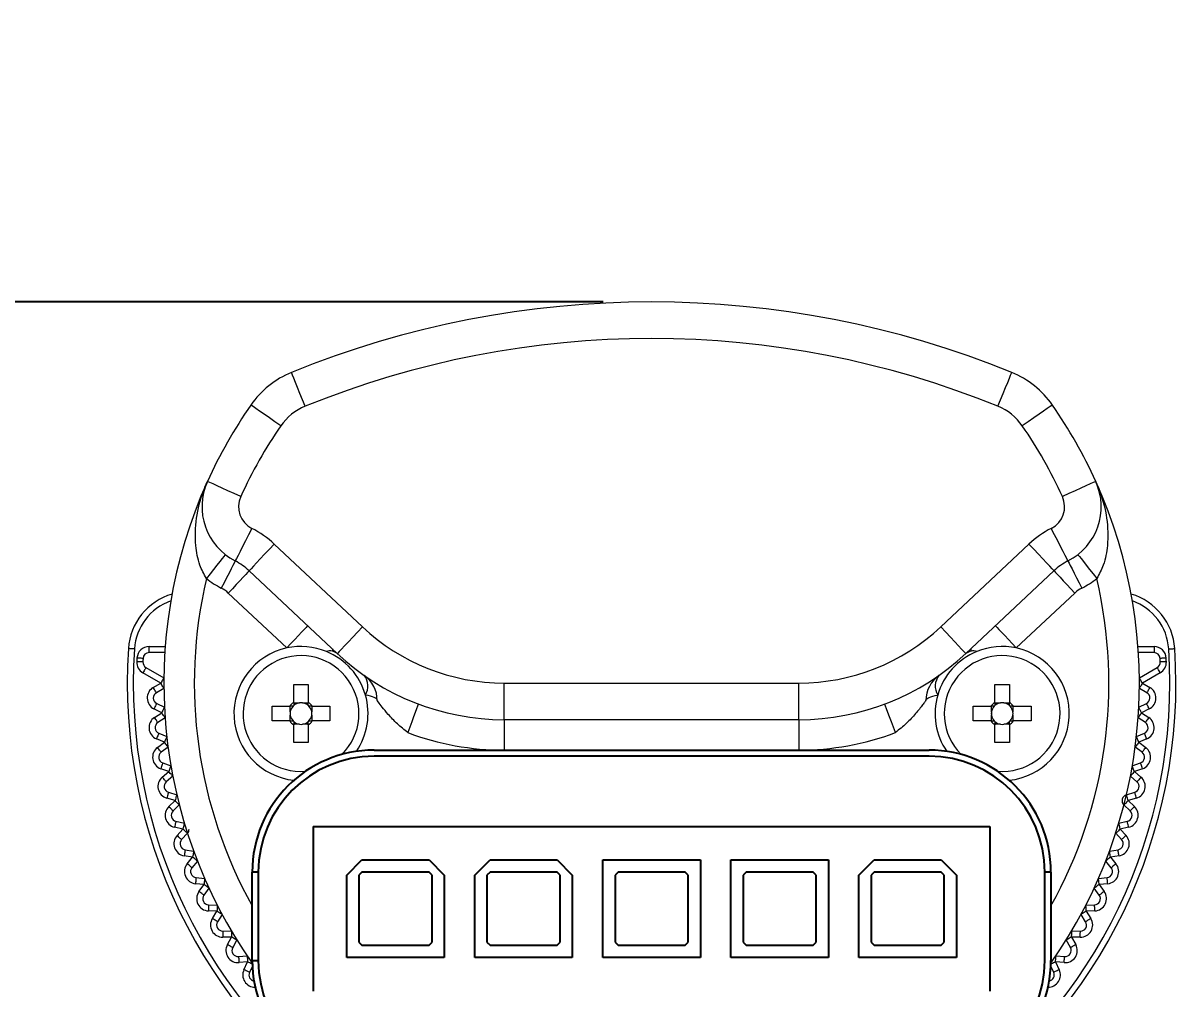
# Model space of a CAD drawing. Header units: inches. Extents: x -1.7 to 17.2, y -0.2 to 9.6.
# Drawn here: x 0.991 to 2.479, y 3.024 to 4.271 of the extents above; entities that cross this region are included whole.
import ezdxf

# ---------------------------------------------------------------- set-up
doc = ezdxf.new("R2010")
doc.units = ezdxf.units.IN
doc.header["$MEASUREMENT"] = 0
doc.layers.add('DIMENSIONS', color=1, linetype='Continuous')
doc.styles.get("Standard").update_dxf_attribs({"font": 'Arial.ttf'})
doc.dimstyles.new('Standard .180IN', dxfattribs={"dimtxt": 0.18, "dimasz": 0.18, "dimexe": 0.18, "dimexo": 0.0625, "dimgap": 0.09, "dimtad": 0, "dimtih": 1, "dimtoh": 1, "dimdec": 5, "dimzin": 0, "dimdsep": 46, "dimlunit": 4, "dimtxsty": 'Standard', "dimcen": 0.09, "dimadec": 0, "dimazin": 0, "dimtfac": 1, "dimtdec": 5, "dimtofl": 0, "dimtmove": 0, "dimatfit": 3, "dimfxl": 1, "dimtolj": 1, "dimtzin": 0, "dimarcsym": 0})

# ---------------------------------------------------------------- blocks, each defined once
blk = doc.blocks.new('*D6')
at = {"layer": 'Defpoints', "color": 0, "transparency": 16777216}
for p in [(1.8021, 3.9113), (0.3019, 2.7895), (1.8021, 2.7895)]:
    blk.add_point(p, dxfattribs=at)
at = {"layer": 'DIMENSIONS', "color": 0, "lineweight": -2, "transparency": 16777216}
for p, q in [((0.3019, 4.0913), (0.3019, 4.2713)), ((1.7396, 3.9113), (0.1219, 3.9113)), ((1.7396, 2.7895), (0.1219, 2.7895)), ((0.3019, 2.6095), (0.3019, 2.4295))]:
    blk.add_line(p, q, dxfattribs=at)
at = {"layer": 'DIMENSIONS', "color": 0, "transparency": 16777216}
for points in [[(0.2719, 4.0913), (0.3319, 4.0913), (0.3019, 3.9113)], [(0.2719, 2.6095), (0.3319, 2.6095), (0.3019, 2.7895)]]:
    blk.add_solid(points, dxfattribs=at)
at = {"layer": 'DIMENSIONS', "color": 0, "transparency": 16777216, "char_height": 0.18, "attachment_point": 5}
for s, insert in [('\\A1;1{\\H1x;\\S1/8;}"', (0.3019, 3.6509)), ('\\A1;[28.49 mm]', (0.3019, 3.1459))]:
    blk.add_mtext(s, dxfattribs=dict(at, insert=insert))
blk = doc.blocks.new('*D7')
at = {"layer": 'Defpoints', "color": 0, "transparency": 16777216}
for p in [(-1.0976, 3.9113), (1.8021, 3.9113), (1.8021, 2.5533)]:
    blk.add_point(p, dxfattribs=at)
at = {"layer": 'DIMENSIONS', "color": 0, "lineweight": -2, "transparency": 16777216}
for p, q in [((-1.0976, 4.0913), (-1.0976, 4.2713)), ((1.7396, 3.9113), (-1.2776, 3.9113)), ((1.7396, 2.5533), (-1.2776, 2.5533)), ((-1.0976, 2.3733), (-1.0976, 2.1933))]:
    blk.add_line(p, q, dxfattribs=at)
at = {"layer": 'DIMENSIONS', "color": 0, "transparency": 16777216}
for points in [[(-1.1276, 4.0913), (-1.0676, 4.0913), (-1.0976, 3.9113)], [(-1.1276, 2.3733), (-1.0676, 2.3733), (-1.0976, 2.5533)]]:
    blk.add_solid(points, dxfattribs=at)
at = {"layer": 'DIMENSIONS', "color": 0, "transparency": 16777216, "char_height": 0.18, "attachment_point": 5}
for s, insert in [('\\A1;1{\\H1x;\\S11/32;}"', (-1.0976, 3.5328)), ('\\A1;[34.49 mm]', (-1.0976, 3.0278))]:
    blk.add_mtext(s, dxfattribs=dict(at, insert=insert))

msp = doc.modelspace()

# ---------------------------------------------------------------- linework, layer by layer
at = {"color": 0, "linetype": 'Continuous', "lineweight": 15}
for p, q in [((1.31486, 3.598677), (1.428651, 3.49183)), ((2.175549, 3.49183), (2.28934, 3.598677)), ((1.396318, 3.457396), (1.282527, 3.564243)), ((2.321673, 3.564243), (2.207882, 3.457396)), ((1.331164, 3.464579), (1.255583, 3.535548)), ((2.348617, 3.535548), (2.273036, 3.464579)), ((1.153385, 3.458655), (1.153385, 3.466528)), ((1.153385, 3.466528), (1.174077, 3.466528)), ((1.173534, 3.458655), (1.153385, 3.458655)), ((1.389935, 3.463389), (1.389935, 3.460098)), ((2.214264, 3.463389), (2.214264, 3.460098)), ((2.430123, 3.466528), (2.450814, 3.466528)), ((2.450814, 3.458655), (2.430666, 3.458655)), ((2.450814, 3.466528), (2.450814, 3.458655)), ((1.149245, 3.439423), (1.172303, 3.426111)), ((2.431897, 3.426111), (2.454955, 3.439423)), ((1.168366, 3.419293), (1.145308, 3.432606)), ((2.458891, 3.432606), (2.435833, 3.419293)), ((1.158723, 3.413726), (1.168366, 3.419293)), ((1.172303, 3.412475), (1.16266, 3.406908)), ((1.339986, 3.417325), (1.35888, 3.417325)), ((1.339986, 3.394419), (1.339986, 3.417325)), ((1.35888, 3.417325), (1.35888, 3.394419)), ((1.61187, 3.419293), (1.992329, 3.419293)), ((1.61187, 3.372058), (1.61187, 3.419293)), ((1.992329, 3.372058), (1.992329, 3.419293)), ((2.24532, 3.417325), (2.264213, 3.417325)), ((2.24532, 3.394419), (2.24532, 3.417325)), ((2.264213, 3.417325), (2.264213, 3.394419)), ((2.44154, 3.406908), (2.431897, 3.412475)), ((2.435833, 3.419293), (2.445476, 3.413726)), ((1.169523, 3.381029), (1.159561, 3.386004)), ((1.160233, 3.37489), (1.169523, 3.381029)), ((1.163079, 3.393047), (1.17304, 3.388072)), ((1.312039, 3.370484), (1.312039, 3.389378)), ((1.312039, 3.389378), (1.334945, 3.389378)), ((1.335589, 3.381971), (1.335589, 3.389378)), ((1.339986, 3.393774), (1.347393, 3.393774)), ((1.351473, 3.393774), (1.35888, 3.393774)), ((1.363277, 3.389378), (1.363277, 3.381971)), ((1.363922, 3.389378), (1.386827, 3.389378)), ((1.386827, 3.389378), (1.386827, 3.370484)), ((2.217372, 3.389378), (2.240278, 3.389378)), ((2.217372, 3.370484), (2.217372, 3.389378)), ((2.240923, 3.381971), (2.240923, 3.389378)), ((2.24532, 3.393774), (2.252727, 3.393774)), ((2.256806, 3.393774), (2.264213, 3.393774)), ((2.26861, 3.389378), (2.26861, 3.381971)), ((2.269255, 3.389378), (2.292161, 3.389378)), ((2.292161, 3.389378), (2.292161, 3.370484)), ((2.43116, 3.388072), (2.441121, 3.393047)), ((2.444639, 3.386004), (2.434677, 3.381029)), ((2.434677, 3.381029), (2.443966, 3.37489)), ((1.173863, 3.374461), (1.164574, 3.368322)), ((1.334945, 3.370484), (1.312039, 3.370484)), ((1.335589, 3.370484), (1.335589, 3.377891)), ((1.347393, 3.366087), (1.339986, 3.366087)), ((1.339986, 3.342536), (1.339986, 3.365442)), ((1.35888, 3.366087), (1.351473, 3.366087)), ((1.35888, 3.365442), (1.35888, 3.342536)), ((1.363277, 3.377891), (1.363277, 3.370484)), ((1.386827, 3.370484), (1.363922, 3.370484)), ((1.992329, 3.372058), (1.61187, 3.372058)), ((1.61187, 3.372058), (1.61187, 3.332696)), ((1.992329, 3.372058), (1.992329, 3.332696)), ((2.240278, 3.370484), (2.217372, 3.370484)), ((2.240923, 3.370484), (2.240923, 3.377891)), ((2.252727, 3.366087), (2.24532, 3.366087)), ((2.24532, 3.342536), (2.24532, 3.365442)), ((2.264213, 3.366087), (2.256806, 3.366087)), ((2.264213, 3.365442), (2.264213, 3.342536)), ((2.26861, 3.377891), (2.26861, 3.370484)), ((2.292161, 3.370484), (2.269255, 3.370484)), ((2.439626, 3.368322), (2.430336, 3.374461)), ((1.165829, 3.354512), (1.176073, 3.350147)), ((2.428127, 3.350147), (2.438371, 3.354512)), ((1.172987, 3.342905), (1.162743, 3.347269)), ((1.164086, 3.336216), (1.172987, 3.342905)), ((1.177716, 3.336611), (1.168815, 3.329922)), ((1.35888, 3.342536), (1.339986, 3.342536)), ((2.264213, 3.342536), (2.24532, 3.342536)), ((2.435385, 3.329922), (2.426483, 3.336611)), ((2.441456, 3.347269), (2.431213, 3.342905)), ((2.431213, 3.342905), (2.440114, 3.336216)), ((1.992329, 3.332696), (1.61187, 3.332696)), ((1.178747, 3.305059), (1.168258, 3.308797)), ((1.170266, 3.297845), (1.178747, 3.305059)), ((1.170901, 3.316213), (1.18139, 3.312475)), ((2.42281, 3.312475), (2.433298, 3.316213)), ((2.435941, 3.308797), (2.425453, 3.305059)), ((2.425453, 3.305059), (2.433934, 3.297845)), ((1.183848, 3.299063), (1.175366, 3.291848)), ((2.428833, 3.291848), (2.420352, 3.299063)), ((1.178277, 3.27829), (1.188972, 3.275192)), ((2.415228, 3.275192), (2.425923, 3.27829)), ((1.186782, 3.267631), (1.176087, 3.270729)), ((1.178751, 3.259917), (1.186782, 3.267631)), ((1.192235, 3.261953), (1.184205, 3.25424)), ((2.419995, 3.25424), (2.411965, 3.261953)), ((2.428113, 3.270729), (2.417418, 3.267631)), ((2.417418, 3.267631), (2.425449, 3.259917)), ((1.197061, 3.230755), (1.186199, 3.233202)), ((1.187928, 3.240882), (1.198791, 3.238435)), ((1.189511, 3.222571), (1.197061, 3.230755)), ((2.405409, 3.238435), (2.416271, 3.240882)), ((2.418001, 3.233202), (2.407138, 3.230755)), ((2.407138, 3.230755), (2.414688, 3.222571)), ((1.202848, 3.225417), (1.195298, 3.217233)), ((2.408902, 3.217233), (2.401352, 3.225417)), ((1.199821, 3.204125), (1.210812, 3.202339)), ((2.393388, 3.202339), (2.404379, 3.204125)), ((1.209549, 3.194568), (1.198558, 3.196354)), ((1.202507, 3.185943), (1.209549, 3.194568)), ((1.215647, 3.189589), (1.208605, 3.180964)), ((2.395595, 3.180964), (2.388553, 3.189589)), ((2.405641, 3.196354), (2.394651, 3.194568)), ((2.394651, 3.194568), (2.401693, 3.185943)), ((1.224199, 3.159201), (1.21312, 3.16032)), ((1.213911, 3.168153), (1.22499, 3.167033)), ((1.21769, 3.150166), (1.224199, 3.159201)), ((2.37921, 3.167033), (2.390288, 3.168153)), ((2.39108, 3.16032), (2.380001, 3.159201)), ((2.380001, 3.159201), (2.38651, 3.150166)), ((1.230586, 3.154599), (1.224078, 3.145565)), ((2.380122, 3.145565), (2.373614, 3.154599)), ((1.230148, 3.133097), (1.241274, 3.132648)), ((2.362926, 3.132648), (2.374052, 3.133097)), ((1.240957, 3.124782), (1.229831, 3.125231)), ((1.235006, 3.115371), (1.240957, 3.124782)), ((1.247611, 3.120575), (1.241659, 3.111164)), ((2.36254, 3.111164), (2.356589, 3.120575)), ((2.374369, 3.125231), (2.363243, 3.124782)), ((2.363243, 3.124782), (2.369194, 3.115371)), ((1.248472, 3.099085), (1.259604, 3.09931)), ((2.344596, 3.09931), (2.355728, 3.099085)), ((1.259763, 3.091439), (1.24863, 3.091215)), ((1.254391, 3.081686), (1.259763, 3.091439)), ((1.266658, 3.087641), (1.261286, 3.077887)), ((2.342913, 3.077887), (2.337541, 3.087641)), ((2.35557, 3.091215), (2.344437, 3.091439)), ((2.344437, 3.091439), (2.349809, 3.081686)), ((1.268815, 3.066242), (1.279914, 3.067138)), ((2.324286, 3.067138), (2.335384, 3.066242)), ((1.280548, 3.059291), (1.269449, 3.058395)), ((1.275774, 3.049232), (1.280548, 3.059291)), ((1.286626, 3.053737), (1.282887, 3.045857)), ((2.321313, 3.045857), (2.317574, 3.053737)), ((2.323652, 3.059291), (2.328426, 3.049232)), ((2.334751, 3.058395), (2.323652, 3.059291))]:
    msp.add_line(p, q, dxfattribs=at)
at = {"color": 0, "linetype": 'Continuous'}
for p, q in [((1.443903, 3.332696), (2.160297, 3.332696)), ((2.160297, 3.324823), (1.443903, 3.324823)), ((1.365178, 3.23429), (1.365178, 3.021734)), ((1.365178, 3.23429), (2.239022, 3.23429)), ((2.239022, 3.23429), (2.239022, 3.021734)), ((1.408477, 3.17131), (1.428158, 3.190992)), ((1.428158, 3.190992), (1.514755, 3.190992)), ((1.514755, 3.190992), (1.534436, 3.17131)), ((1.573798, 3.17131), (1.59348, 3.190992)), ((1.59348, 3.190992), (1.680077, 3.190992)), ((1.680077, 3.190992), (1.699758, 3.17131)), ((1.73912, 3.065032), (1.73912, 3.190992)), ((1.73912, 3.190992), (1.86508, 3.190992)), ((1.86508, 3.190992), (1.86508, 3.065032)), ((1.904442, 3.190992), (2.030401, 3.190992)), ((1.904442, 3.065032), (1.904442, 3.190992)), ((2.030401, 3.190992), (2.030401, 3.065032)), ((2.069764, 3.17131), (2.089445, 3.190992)), ((2.089445, 3.190992), (2.176042, 3.190992)), ((2.176042, 3.190992), (2.195723, 3.17131)), ((1.286453, 3.061096), (1.286453, 3.175247)), ((1.294326, 3.175247), (1.286453, 3.175247)), ((1.294326, 3.175247), (1.294326, 3.061096)), ((1.408477, 3.065032), (1.408477, 3.17131)), ((1.428158, 3.175247), (1.424222, 3.17131)), ((1.424222, 3.17131), (1.424222, 3.084713)), ((1.514755, 3.175247), (1.428158, 3.175247)), ((1.518691, 3.17131), (1.514755, 3.175247)), ((1.518691, 3.084713), (1.518691, 3.17131)), ((1.534436, 3.17131), (1.534436, 3.065032)), ((1.573798, 3.065032), (1.573798, 3.17131)), ((1.59348, 3.175247), (1.589543, 3.17131)), ((1.589543, 3.17131), (1.589543, 3.084713)), ((1.680077, 3.175247), (1.59348, 3.175247)), ((1.684013, 3.17131), (1.680077, 3.175247)), ((1.684013, 3.084713), (1.684013, 3.17131)), ((1.699758, 3.17131), (1.699758, 3.065032)), ((1.758801, 3.175247), (1.754865, 3.17131)), ((1.754865, 3.17131), (1.754865, 3.084713)), ((1.845398, 3.175247), (1.758801, 3.175247)), ((1.849335, 3.17131), (1.845398, 3.175247)), ((1.849335, 3.084713), (1.849335, 3.17131)), ((1.924123, 3.175247), (1.920187, 3.17131)), ((1.920187, 3.17131), (1.920187, 3.084713)), ((2.01072, 3.175247), (1.924123, 3.175247)), ((2.014656, 3.17131), (2.01072, 3.175247)), ((2.014656, 3.084713), (2.014656, 3.17131)), ((2.069764, 3.065032), (2.069764, 3.17131)), ((2.089445, 3.175247), (2.085509, 3.17131)), ((2.085509, 3.17131), (2.085509, 3.084713)), ((2.176042, 3.175247), (2.089445, 3.175247)), ((2.179978, 3.17131), (2.176042, 3.175247)), ((2.179978, 3.084713), (2.179978, 3.17131)), ((2.195723, 3.17131), (2.195723, 3.065032)), ((2.317746, 3.175247), (2.309874, 3.175247)), ((2.309874, 3.061096), (2.309874, 3.175247)), ((2.317746, 3.175247), (2.317746, 3.061096)), ((1.424222, 3.084713), (1.428158, 3.080777)), ((1.514755, 3.080777), (1.518691, 3.084713)), ((1.589543, 3.084713), (1.59348, 3.080777)), ((1.680077, 3.080777), (1.684013, 3.084713)), ((1.754865, 3.084713), (1.758801, 3.080777)), ((1.845398, 3.080777), (1.849335, 3.084713)), ((1.920187, 3.084713), (1.924123, 3.080777)), ((2.01072, 3.080777), (2.014656, 3.084713)), ((2.085509, 3.084713), (2.089445, 3.080777)), ((2.176042, 3.080777), (2.179978, 3.084713)), ((1.428158, 3.080777), (1.514755, 3.080777)), ((1.59348, 3.080777), (1.680077, 3.080777)), ((1.758801, 3.080777), (1.845398, 3.080777)), ((1.924123, 3.080777), (2.01072, 3.080777)), ((2.089445, 3.080777), (2.176042, 3.080777)), ((1.286453, 3.061096), (1.294326, 3.061096)), ((1.534436, 3.065032), (1.408477, 3.065032)), ((1.699758, 3.065032), (1.573798, 3.065032)), ((1.86508, 3.065032), (1.73912, 3.065032)), ((2.030401, 3.065032), (1.904442, 3.065032)), ((2.195723, 3.065032), (2.069764, 3.065032))]:
    msp.add_line(p, q, dxfattribs=at)
at = {"color": 0, "linetype": 'Continuous', "lineweight": 15, "flags": 128}
for points in [[(1.354928, 3.776568), (1.351454, 3.785103), (1.348114, 3.79331), (1.345035, 3.800874), (1.342337, 3.807504), (1.340122, 3.812944), (1.338477, 3.816987), (1.337463, 3.819477), (1.337121, 3.820318)], [(2.249271, 3.776568), (2.252745, 3.785103), (2.256086, 3.79331), (2.259165, 3.800874), (2.261863, 3.807504), (2.264078, 3.812944), (2.265723, 3.816987), (2.266736, 3.819477), (2.267079, 3.820318)], [(1.323422, 3.751326), (1.31585, 3.756578), (1.308569, 3.761628), (1.301859, 3.766283), (1.295977, 3.770362), (1.291151, 3.77371), (1.287564, 3.776198), (1.285356, 3.77773), (1.28461, 3.778248)], [(2.31959, 3.778248), (2.318844, 3.77773), (2.316636, 3.776198), (2.313049, 3.77371), (2.308222, 3.770362), (2.302341, 3.766283), (2.295631, 3.761628), (2.28835, 3.756578), (2.280778, 3.751326)], [(1.271621, 3.660066), (1.26323, 3.663874), (1.255161, 3.667536), (1.247725, 3.670911), (1.241207, 3.67387), (1.235858, 3.676298), (1.231884, 3.678102), (1.229436, 3.679213), (1.22861, 3.679588)], [(2.37559, 3.679588), (2.374764, 3.679213), (2.372316, 3.678102), (2.368341, 3.676298), (2.362992, 3.67387), (2.356474, 3.670911), (2.349038, 3.667536), (2.34097, 3.663874), (2.332578, 3.660066)], [(1.285964, 3.619011), (1.281771, 3.610806), (1.277738, 3.602916), (1.274021, 3.595644), (1.270764, 3.589271), (1.26809, 3.58404), (1.266104, 3.580153), (1.26488, 3.57776), (1.264467, 3.576952)], [(2.339732, 3.576952), (2.339319, 3.57776), (2.338096, 3.580153), (2.336109, 3.58404), (2.333436, 3.589271), (2.330178, 3.595644), (2.326462, 3.602916), (2.322429, 3.610806), (2.318235, 3.619011)], [(1.31486, 3.598677), (1.308552, 3.591959), (1.302487, 3.5855), (1.296897, 3.579546), (1.291997, 3.574328), (1.287976, 3.570046), (1.284988, 3.566864), (1.283148, 3.564904), (1.282527, 3.564243)], [(2.321673, 3.564243), (2.321051, 3.564904), (2.319211, 3.566864), (2.316224, 3.570046), (2.312203, 3.574328), (2.307303, 3.579546), (2.301713, 3.5855), (2.295648, 3.591959), (2.28934, 3.598677)], [(1.251627, 3.585173), (1.251159, 3.584578), (1.249774, 3.582818), (1.247525, 3.579959), (1.244499, 3.576111), (1.240812, 3.571423), (1.236604, 3.566074), (1.232039, 3.56027), (1.227292, 3.554234)], [(1.264467, 3.576952), (1.264123, 3.576278), (1.263104, 3.574284), (1.261448, 3.571045), (1.25922, 3.566686), (1.256506, 3.561375), (1.253409, 3.555315), (1.250048, 3.54874), (1.246553, 3.541902)], [(2.339732, 3.576952), (2.340077, 3.576278), (2.341096, 3.574284), (2.342751, 3.571045), (2.344979, 3.566686), (2.347694, 3.561375), (2.350791, 3.555315), (2.354152, 3.54874), (2.357647, 3.541902)], [(2.352573, 3.585173), (2.353041, 3.584578), (2.354425, 3.582818), (2.356674, 3.579959), (2.359701, 3.576111), (2.363388, 3.571423), (2.367595, 3.566074), (2.37216, 3.56027), (2.376908, 3.554234)], [(1.282527, 3.564243), (1.282009, 3.563691), (1.280476, 3.562058), (1.277986, 3.559407), (1.274635, 3.555838), (1.270552, 3.55149), (1.265894, 3.546529), (1.26084, 3.541146), (1.255583, 3.535548)], [(2.321673, 3.564243), (2.32219, 3.563691), (2.323724, 3.562058), (2.326214, 3.559407), (2.329564, 3.555838), (2.333647, 3.55149), (2.338306, 3.546529), (2.34336, 3.541146), (2.348617, 3.535548)], [(1.358108, 3.493274), (1.35759, 3.492722), (1.356057, 3.49109), (1.353567, 3.488438), (1.350216, 3.484869), (1.346133, 3.480521), (1.341475, 3.47556), (1.336421, 3.470177), (1.331164, 3.464579)], [(1.428651, 3.49183), (1.422343, 3.485112), (1.416277, 3.478653), (1.410687, 3.472699), (1.405788, 3.467481), (1.401767, 3.463199), (1.398779, 3.460017), (1.396939, 3.458058), (1.396318, 3.457396)], [(2.207882, 3.457396), (2.207261, 3.458058), (2.205421, 3.460017), (2.202433, 3.463199), (2.198412, 3.467481), (2.193512, 3.472699), (2.187922, 3.478653), (2.181857, 3.485112), (2.175549, 3.49183)], [(2.246092, 3.493274), (2.246609, 3.492722), (2.248143, 3.49109), (2.250633, 3.488438), (2.253983, 3.484869), (2.258066, 3.480521), (2.262725, 3.47556), (2.267779, 3.470177), (2.273036, 3.464579)], [(1.13439, 3.463317), (1.132858, 3.463418), (1.131384, 3.463515), (1.130026, 3.463604), (1.128836, 3.463683), (1.127859, 3.463747), (1.127133, 3.463795), (1.126686, 3.463825), (1.126535, 3.463835)], [(2.46981, 3.463317), (2.471342, 3.463418), (2.472816, 3.463515), (2.474174, 3.463604), (2.475364, 3.463683), (2.476341, 3.463747), (2.477067, 3.463795), (2.477514, 3.463825), (2.477665, 3.463835)], [(1.145315, 3.446568), (1.145164, 3.446574), (1.144716, 3.446593), (1.14399, 3.446623), (1.143011, 3.446663), (1.14182, 3.446713), (1.14046, 3.446769), (1.138984, 3.446831), (1.13745, 3.446894)], [(1.145522, 3.451165), (1.145371, 3.451172), (1.144924, 3.451194), (1.144197, 3.451229), (1.143219, 3.451276), (1.142028, 3.451334), (1.140668, 3.4514), (1.139193, 3.451472), (1.137659, 3.451546)], [(1.149245, 3.439423), (1.149169, 3.439292), (1.148945, 3.438904), (1.148581, 3.438274), (1.148092, 3.437426), (1.147495, 3.436393), (1.146815, 3.435215), (1.146076, 3.433936), (1.145308, 3.432606)], [(2.458891, 3.432606), (2.458123, 3.433936), (2.457385, 3.435215), (2.456704, 3.436393), (2.456108, 3.437426), (2.455618, 3.438274), (2.455255, 3.438904), (2.455031, 3.439292), (2.454955, 3.439423)], [(2.466541, 3.451546), (2.465007, 3.451472), (2.463532, 3.4514), (2.462172, 3.451334), (2.460981, 3.451276), (2.460003, 3.451229), (2.459276, 3.451194), (2.458829, 3.451172), (2.458677, 3.451165)], [(2.46675, 3.446894), (2.465216, 3.446831), (2.46374, 3.446769), (2.46238, 3.446713), (2.461188, 3.446663), (2.46021, 3.446623), (2.459483, 3.446593), (2.459036, 3.446574), (2.458884, 3.446568)], [(1.172303, 3.426111), (1.172227, 3.42598), (1.172003, 3.425592), (1.171639, 3.424962), (1.17115, 3.424114), (1.170553, 3.423081), (1.169873, 3.421902), (1.169134, 3.420623), (1.168366, 3.419293)], [(2.435833, 3.419293), (2.435065, 3.420623), (2.434327, 3.421902), (2.433646, 3.423081), (2.43305, 3.424114), (2.43256, 3.424962), (2.432197, 3.425592), (2.431973, 3.42598), (2.431897, 3.426111)], [(1.16266, 3.406908), (1.162584, 3.407039), (1.16236, 3.407427), (1.161996, 3.408057), (1.161507, 3.408905), (1.16091, 3.409938), (1.16023, 3.411117), (1.159491, 3.412396), (1.158723, 3.413726)], [(1.172303, 3.412475), (1.172227, 3.412606), (1.172003, 3.412994), (1.171639, 3.413624), (1.17115, 3.414472), (1.170553, 3.415505), (1.169873, 3.416684), (1.169134, 3.417963), (1.168366, 3.419293)], [(2.435833, 3.419293), (2.435065, 3.417963), (2.434327, 3.416684), (2.433646, 3.415505), (2.43305, 3.414472), (2.43256, 3.413624), (2.432197, 3.412994), (2.431973, 3.412606), (2.431897, 3.412475)], [(2.445476, 3.413726), (2.444708, 3.412396), (2.44397, 3.411117), (2.443289, 3.409938), (2.442693, 3.408905), (2.442203, 3.408057), (2.44184, 3.407427), (2.441616, 3.407039), (2.44154, 3.406908)], [(1.447839, 3.396902), (1.447585, 3.397901), (1.446827, 3.398887), (1.445573, 3.399848), (1.443841, 3.40077), (1.441653, 3.401643), (1.439037, 3.402455), (1.436026, 3.403195), (1.43266, 3.403853)], [(2.156361, 3.396902), (2.156615, 3.397901), (2.157373, 3.398887), (2.158626, 3.399848), (2.160358, 3.40077), (2.162547, 3.401643), (2.165163, 3.402455), (2.168173, 3.403195), (2.171539, 3.403853)], [(1.163079, 3.393047), (1.163011, 3.392912), (1.162811, 3.392511), (1.162486, 3.39186), (1.162048, 3.390984), (1.161515, 3.389917), (1.160907, 3.388699), (1.160247, 3.387378), (1.159561, 3.386004)], [(1.17304, 3.388072), (1.172973, 3.387937), (1.172772, 3.387536), (1.172447, 3.386885), (1.17201, 3.386009), (1.171477, 3.384942), (1.170869, 3.383724), (1.170209, 3.382403), (1.169523, 3.381029)], [(1.173863, 3.374461), (1.17378, 3.374588), (1.173533, 3.374961), (1.173132, 3.375568), (1.172592, 3.376385), (1.171934, 3.37738), (1.171184, 3.378516), (1.17037, 3.379748), (1.169523, 3.381029)], [(1.501053, 3.392201), (1.500787, 3.391493), (1.499999, 3.389397), (1.498719, 3.385992), (1.496996, 3.38141), (1.494897, 3.375827), (1.492502, 3.369457), (1.489904, 3.362545), (1.487201, 3.355357)], [(2.116998, 3.355357), (2.114296, 3.362545), (2.111697, 3.369457), (2.109303, 3.375827), (2.107203, 3.38141), (2.105481, 3.385992), (2.104201, 3.389397), (2.103412, 3.391493), (2.103146, 3.392201)], [(2.434677, 3.381029), (2.43383, 3.379748), (2.433016, 3.378516), (2.432265, 3.37738), (2.431608, 3.376385), (2.431068, 3.375568), (2.430667, 3.374961), (2.43042, 3.374588), (2.430336, 3.374461)], [(2.434677, 3.381029), (2.433991, 3.382403), (2.433331, 3.383724), (2.432723, 3.384942), (2.43219, 3.386009), (2.431752, 3.386885), (2.431427, 3.387536), (2.431227, 3.387937), (2.43116, 3.388072)], [(2.444639, 3.386004), (2.443952, 3.387378), (2.443293, 3.388699), (2.442684, 3.389917), (2.442151, 3.390984), (2.441714, 3.39186), (2.441389, 3.392511), (2.441189, 3.392912), (2.441121, 3.393047)], [(1.164574, 3.368322), (1.164491, 3.368448), (1.164244, 3.368822), (1.163843, 3.369429), (1.163303, 3.370246), (1.162645, 3.371241), (1.161895, 3.372376), (1.16108, 3.373608), (1.160233, 3.37489)], [(2.443966, 3.37489), (2.443119, 3.373608), (2.442305, 3.372376), (2.441555, 3.371241), (2.440897, 3.370246), (2.440357, 3.369429), (2.439956, 3.368822), (2.439709, 3.368448), (2.439626, 3.368322)], [(1.165829, 3.354512), (1.16577, 3.354373), (1.165594, 3.353961), (1.165309, 3.353291), (1.164925, 3.352391), (1.164458, 3.351293), (1.163924, 3.350041), (1.163345, 3.348682), (1.162743, 3.347269)], [(1.176073, 3.350147), (1.176014, 3.350008), (1.175838, 3.349596), (1.175553, 3.348927), (1.175169, 3.348026), (1.174701, 3.346929), (1.174168, 3.345676), (1.173589, 3.344318), (1.172987, 3.342905)], [(2.431213, 3.342905), (2.430611, 3.344318), (2.430032, 3.345676), (2.429498, 3.346929), (2.429031, 3.348026), (2.428647, 3.348927), (2.428362, 3.349596), (2.428186, 3.350008), (2.428127, 3.350147)], [(2.441456, 3.347269), (2.440854, 3.348682), (2.440275, 3.350041), (2.439742, 3.351293), (2.439274, 3.352391), (2.438891, 3.353291), (2.438606, 3.353961), (2.43843, 3.354373), (2.438371, 3.354512)], [(1.168815, 3.329922), (1.168724, 3.330043), (1.168455, 3.330401), (1.168018, 3.330983), (1.16743, 3.331766), (1.166713, 3.332719), (1.165895, 3.333807), (1.165008, 3.334988), (1.164086, 3.336216)], [(1.177716, 3.336611), (1.177626, 3.336732), (1.177356, 3.33709), (1.176919, 3.337672), (1.176331, 3.338455), (1.175615, 3.339408), (1.174797, 3.340496), (1.17391, 3.341677), (1.172987, 3.342905)], [(2.431213, 3.342905), (2.43029, 3.341677), (2.429403, 3.340496), (2.428585, 3.339408), (2.427868, 3.338455), (2.42728, 3.337672), (2.426843, 3.33709), (2.426574, 3.336732), (2.426483, 3.336611)], [(2.440114, 3.336216), (2.439192, 3.334988), (2.438304, 3.333807), (2.437487, 3.332719), (2.43677, 3.331766), (2.436182, 3.330983), (2.435745, 3.330401), (2.435476, 3.330043), (2.435385, 3.329922)], [(1.170901, 3.316213), (1.170851, 3.31607), (1.1707, 3.315648), (1.170456, 3.314963), (1.170127, 3.314041), (1.169727, 3.312917), (1.16927, 3.311635), (1.168774, 3.310244), (1.168258, 3.308797)], [(1.18139, 3.312475), (1.181339, 3.312332), (1.181189, 3.31191), (1.180945, 3.311225), (1.180616, 3.310303), (1.180215, 3.309179), (1.179759, 3.307897), (1.179263, 3.306506), (1.178747, 3.305059)], [(1.183848, 3.299063), (1.18375, 3.299178), (1.18346, 3.299519), (1.182988, 3.300073), (1.182354, 3.300819), (1.181581, 3.301728), (1.180699, 3.302765), (1.179742, 3.303889), (1.178747, 3.305059)], [(2.425453, 3.305059), (2.424457, 3.303889), (2.423501, 3.302765), (2.422619, 3.301728), (2.421846, 3.300819), (2.421212, 3.300073), (2.42074, 3.299519), (2.42045, 3.299178), (2.420352, 3.299063)], [(2.425453, 3.305059), (2.424937, 3.306506), (2.424441, 3.307897), (2.423984, 3.309179), (2.423584, 3.310303), (2.423255, 3.311225), (2.423011, 3.31191), (2.422861, 3.312332), (2.42281, 3.312475)], [(2.435941, 3.308797), (2.435426, 3.310244), (2.43493, 3.311635), (2.434473, 3.312917), (2.434072, 3.314041), (2.433744, 3.314963), (2.4335, 3.315648), (2.433349, 3.31607), (2.433298, 3.316213)], [(1.175366, 3.291848), (1.175268, 3.291964), (1.174978, 3.292305), (1.174507, 3.292859), (1.173872, 3.293605), (1.173099, 3.294513), (1.172218, 3.29555), (1.171261, 3.296675), (1.170266, 3.297845)], [(2.433934, 3.297845), (2.432939, 3.296675), (2.431982, 3.29555), (2.4311, 3.294513), (2.430327, 3.293605), (2.429693, 3.292859), (2.429222, 3.292305), (2.428931, 3.291964), (2.428833, 3.291848)], [(1.178277, 3.27829), (1.178235, 3.278145), (1.17811, 3.277715), (1.177908, 3.277016), (1.177635, 3.276075), (1.177303, 3.27493), (1.176925, 3.273622), (1.176514, 3.272204), (1.176087, 3.270729)], [(1.188972, 3.275192), (1.18893, 3.275047), (1.188805, 3.274617), (1.188603, 3.273918), (1.18833, 3.272978), (1.187998, 3.271832), (1.18762, 3.270524), (1.187209, 3.269106), (1.186782, 3.267631)], [(2.417418, 3.267631), (2.416991, 3.269106), (2.41658, 3.270524), (2.416201, 3.271832), (2.415869, 3.272978), (2.415597, 3.273918), (2.415395, 3.274617), (2.41527, 3.275047), (2.415228, 3.275192)], [(2.428113, 3.270729), (2.427686, 3.272204), (2.427275, 3.273622), (2.426896, 3.27493), (2.426564, 3.276075), (2.426292, 3.277016), (2.42609, 3.277715), (2.425965, 3.278145), (2.425923, 3.27829)], [(1.192235, 3.261953), (1.19213, 3.262062), (1.19182, 3.262385), (1.191316, 3.26291), (1.190638, 3.263616), (1.189811, 3.264476), (1.188869, 3.265458), (1.187846, 3.266523), (1.186782, 3.267631)], [(2.417418, 3.267631), (2.416354, 3.266523), (2.415331, 3.265458), (2.414388, 3.264476), (2.413562, 3.263616), (2.412884, 3.26291), (2.41238, 3.262385), (2.412069, 3.262062), (2.411965, 3.261953)], [(1.184205, 3.25424), (1.1841, 3.254349), (1.18379, 3.254672), (1.183286, 3.255197), (1.182607, 3.255903), (1.181781, 3.256763), (1.180838, 3.257745), (1.179815, 3.25881), (1.178751, 3.259917)], [(2.425449, 3.259917), (2.424385, 3.25881), (2.423362, 3.257745), (2.422419, 3.256763), (2.421592, 3.255903), (2.420914, 3.255197), (2.42041, 3.254672), (2.4201, 3.254349), (2.419995, 3.25424)], [(1.187928, 3.240882), (1.187895, 3.240734), (1.187797, 3.240297), (1.187637, 3.239588), (1.187422, 3.238633), (1.18716, 3.237469), (1.186861, 3.236141), (1.186536, 3.2347), (1.186199, 3.233202)], [(1.198791, 3.238435), (1.198758, 3.238288), (1.198659, 3.237851), (1.1985, 3.237141), (1.198285, 3.236186), (1.198022, 3.235022), (1.197723, 3.233694), (1.197399, 3.232254), (1.197061, 3.230755)], [(1.202848, 3.225417), (1.202737, 3.22552), (1.202407, 3.225824), (1.201873, 3.226317), (1.201153, 3.226981), (1.200276, 3.22779), (1.199276, 3.228713), (1.19819, 3.229714), (1.197061, 3.230755)], [(2.407138, 3.230755), (2.406009, 3.229714), (2.404924, 3.228713), (2.403924, 3.22779), (2.403047, 3.226981), (2.402327, 3.226317), (2.401792, 3.225824), (2.401463, 3.22552), (2.401352, 3.225417)], [(2.407138, 3.230755), (2.406801, 3.232254), (2.406476, 3.233694), (2.406177, 3.235022), (2.405915, 3.236186), (2.4057, 3.237141), (2.40554, 3.237851), (2.405442, 3.238288), (2.405409, 3.238435)], [(2.418001, 3.233202), (2.417664, 3.2347), (2.417339, 3.236141), (2.41704, 3.237469), (2.416778, 3.238633), (2.416563, 3.239588), (2.416403, 3.240297), (2.416305, 3.240734), (2.416271, 3.240882)], [(1.195298, 3.217233), (1.195186, 3.217336), (1.194857, 3.21764), (1.194322, 3.218133), (1.193603, 3.218797), (1.192726, 3.219606), (1.191726, 3.220528), (1.19064, 3.22153), (1.189511, 3.222571)], [(2.414688, 3.222571), (2.41356, 3.22153), (2.412474, 3.220528), (2.411474, 3.219606), (2.410597, 3.218797), (2.409877, 3.218133), (2.409343, 3.21764), (2.409013, 3.217336), (2.408902, 3.217233)], [(1.199821, 3.204125), (1.199797, 3.203975), (1.199725, 3.203533), (1.199608, 3.202815), (1.199451, 3.201849), (1.19926, 3.200671), (1.199042, 3.199328), (1.198805, 3.19787), (1.198558, 3.196354)], [(1.210812, 3.202339), (1.210787, 3.202189), (1.210716, 3.201747), (1.210599, 3.201029), (1.210442, 3.200063), (1.21025, 3.198885), (1.210032, 3.197542), (1.209795, 3.196084), (1.209549, 3.194568)], [(2.394651, 3.194568), (2.394404, 3.196084), (2.394168, 3.197542), (2.393949, 3.198885), (2.393758, 3.200063), (2.393601, 3.201029), (2.393484, 3.201747), (2.393412, 3.202189), (2.393388, 3.202339)], [(2.405641, 3.196354), (2.405395, 3.19787), (2.405158, 3.199328), (2.40494, 3.200671), (2.404748, 3.201849), (2.404591, 3.202815), (2.404475, 3.203533), (2.404403, 3.203975), (2.404379, 3.204125)], [(1.208605, 3.180964), (1.208488, 3.18106), (1.208141, 3.181343), (1.207577, 3.181803), (1.206819, 3.182422), (1.205895, 3.183177), (1.20484, 3.184038), (1.203696, 3.184972), (1.202507, 3.185943)], [(1.215647, 3.189589), (1.21553, 3.189685), (1.215183, 3.189968), (1.214619, 3.190428), (1.213861, 3.191047), (1.212937, 3.191802), (1.211883, 3.192663), (1.210739, 3.193597), (1.209549, 3.194568)], [(2.394651, 3.194568), (2.393461, 3.193597), (2.392317, 3.192663), (2.391263, 3.191802), (2.390339, 3.191047), (2.38958, 3.190428), (2.389017, 3.189968), (2.38867, 3.189685), (2.388553, 3.189589)], [(2.401693, 3.185943), (2.400503, 3.184972), (2.399359, 3.184038), (2.398305, 3.183177), (2.397381, 3.182422), (2.396623, 3.181803), (2.396059, 3.181343), (2.395712, 3.18106), (2.395595, 3.180964)], [(1.213911, 3.168153), (1.213896, 3.168002), (1.213851, 3.167556), (1.213778, 3.166833), (1.21368, 3.165858), (1.21356, 3.164672), (1.213423, 3.163317), (1.213275, 3.161848), (1.21312, 3.16032)], [(1.22499, 3.167033), (1.224975, 3.166883), (1.22493, 3.166437), (1.224856, 3.165713), (1.224758, 3.164739), (1.224638, 3.163552), (1.224501, 3.162198), (1.224353, 3.160729), (1.224199, 3.159201)], [(1.230586, 3.154599), (1.230463, 3.154687), (1.2301, 3.154949), (1.22951, 3.155375), (1.228715, 3.155947), (1.227747, 3.156644), (1.226643, 3.15744), (1.225445, 3.158303), (1.224199, 3.159201)], [(2.380001, 3.159201), (2.378755, 3.158303), (2.377557, 3.15744), (2.376452, 3.156644), (2.375485, 3.155947), (2.37469, 3.155375), (2.3741, 3.154949), (2.373736, 3.154687), (2.373614, 3.154599)], [(2.380001, 3.159201), (2.379847, 3.160729), (2.379698, 3.162198), (2.379562, 3.163552), (2.379442, 3.164739), (2.379343, 3.165713), (2.37927, 3.166437), (2.379225, 3.166883), (2.37921, 3.167033)], [(2.39108, 3.16032), (2.390925, 3.161848), (2.390777, 3.163317), (2.39064, 3.164672), (2.39052, 3.165858), (2.390422, 3.166833), (2.390348, 3.167556), (2.390303, 3.168002), (2.390288, 3.168153)], [(1.224078, 3.145565), (1.223955, 3.145653), (1.223591, 3.145915), (1.223001, 3.14634), (1.222207, 3.146912), (1.221239, 3.14761), (1.220134, 3.148405), (1.218936, 3.149268), (1.21769, 3.150166)], [(2.38651, 3.150166), (2.385264, 3.149268), (2.384065, 3.148405), (2.382961, 3.14761), (2.381993, 3.146912), (2.381199, 3.14634), (2.380608, 3.145915), (2.380245, 3.145653), (2.380122, 3.145565)], [(1.230148, 3.133097), (1.230142, 3.132946), (1.230124, 3.132498), (1.230095, 3.131771), (1.230055, 3.130793), (1.230007, 3.129601), (1.229952, 3.128241), (1.229893, 3.126765), (1.229831, 3.125231)], [(1.241274, 3.132648), (1.241268, 3.132497), (1.24125, 3.13205), (1.24122, 3.131323), (1.241181, 3.130345), (1.241133, 3.129153), (1.241078, 3.127793), (1.241019, 3.126317), (1.240957, 3.124782)], [(2.363243, 3.124782), (2.363181, 3.126317), (2.363122, 3.127793), (2.363067, 3.129153), (2.363019, 3.130345), (2.362979, 3.131323), (2.36295, 3.13205), (2.362932, 3.132497), (2.362926, 3.132648)], [(2.374369, 3.125231), (2.374307, 3.126765), (2.374247, 3.128241), (2.374193, 3.129601), (2.374144, 3.130793), (2.374105, 3.131771), (2.374076, 3.132498), (2.374058, 3.132946), (2.374052, 3.133097)], [(1.241659, 3.111164), (1.241532, 3.111245), (1.241153, 3.111484), (1.240538, 3.111873), (1.239711, 3.112396), (1.238702, 3.113034), (1.237552, 3.113761), (1.236304, 3.114551), (1.235006, 3.115371)], [(1.247611, 3.120575), (1.247483, 3.120656), (1.247104, 3.120895), (1.246489, 3.121284), (1.245662, 3.121807), (1.244653, 3.122445), (1.243503, 3.123172), (1.242255, 3.123962), (1.240957, 3.124782)], [(2.363243, 3.124782), (2.361945, 3.123962), (2.360697, 3.123172), (2.359546, 3.122445), (2.358538, 3.121807), (2.35771, 3.121284), (2.357096, 3.120895), (2.356717, 3.120656), (2.356589, 3.120575)], [(2.369194, 3.115371), (2.367896, 3.114551), (2.366648, 3.113761), (2.365497, 3.113034), (2.364489, 3.112396), (2.363662, 3.111873), (2.363047, 3.111484), (2.362668, 3.111245), (2.36254, 3.111164)], [(1.248472, 3.099085), (1.248475, 3.098934), (1.248484, 3.098486), (1.248498, 3.097759), (1.248518, 3.09678), (1.248542, 3.095587), (1.24857, 3.094227), (1.248599, 3.09275), (1.24863, 3.091215)], [(1.259604, 3.09931), (1.259607, 3.099158), (1.259616, 3.098711), (1.259631, 3.097983), (1.259651, 3.097004), (1.259675, 3.095812), (1.259702, 3.094451), (1.259732, 3.092974), (1.259763, 3.091439)], [(2.344437, 3.091439), (2.344468, 3.092974), (2.344498, 3.094451), (2.344525, 3.095812), (2.344549, 3.097004), (2.344569, 3.097983), (2.344583, 3.098711), (2.344592, 3.099158), (2.344596, 3.09931)], [(2.35557, 3.091215), (2.3556, 3.09275), (2.35563, 3.094227), (2.355658, 3.095587), (2.355682, 3.09678), (2.355701, 3.097759), (2.355716, 3.098486), (2.355725, 3.098934), (2.355728, 3.099085)], [(1.261286, 3.077887), (1.261154, 3.07796), (1.260761, 3.078177), (1.260124, 3.078528), (1.259267, 3.079), (1.258222, 3.079575), (1.257029, 3.080232), (1.255736, 3.080945), (1.254391, 3.081686)], [(1.266658, 3.087641), (1.266526, 3.087714), (1.266133, 3.08793), (1.265496, 3.088281), (1.264639, 3.088753), (1.263594, 3.089329), (1.262402, 3.089985), (1.261108, 3.090698), (1.259763, 3.091439)], [(2.344437, 3.091439), (2.343092, 3.090698), (2.341798, 3.089985), (2.340606, 3.089329), (2.339561, 3.088753), (2.338703, 3.088281), (2.338066, 3.08793), (2.337674, 3.087714), (2.337541, 3.087641)], [(2.349809, 3.081686), (2.348464, 3.080945), (2.34717, 3.080232), (2.345978, 3.079575), (2.344933, 3.079), (2.344076, 3.078528), (2.343438, 3.078177), (2.343046, 3.07796), (2.342913, 3.077887)], [(1.279914, 3.067138), (1.279926, 3.066988), (1.279962, 3.066541), (1.280021, 3.065816), (1.2801, 3.06484), (1.280196, 3.063651), (1.280305, 3.062294), (1.280424, 3.060822), (1.280548, 3.059291)], [(2.323652, 3.059291), (2.323776, 3.060822), (2.323895, 3.062294), (2.324004, 3.063651), (2.3241, 3.06484), (2.324179, 3.065816), (2.324237, 3.066541), (2.324273, 3.066988), (2.324286, 3.067138)], [(1.268815, 3.066242), (1.268828, 3.066092), (1.268864, 3.065645), (1.268922, 3.06492), (1.269001, 3.063944), (1.269097, 3.062755), (1.269206, 3.061398), (1.269325, 3.059926), (1.269449, 3.058395)], [(1.286522, 3.056457), (1.286461, 3.056485), (1.285577, 3.056905), (1.284499, 3.057416), (1.283269, 3.058), (1.281935, 3.058633), (1.280548, 3.059291)], [(2.323652, 3.059291), (2.322265, 3.058633), (2.32093, 3.058), (2.319701, 3.057416), (2.318623, 3.056905), (2.317738, 3.056485), (2.317678, 3.056457)], [(2.334751, 3.058395), (2.334874, 3.059926), (2.334993, 3.061398), (2.335103, 3.062755), (2.335199, 3.063944), (2.335278, 3.06492), (2.335336, 3.065645), (2.335372, 3.066092), (2.335384, 3.066242)], [(1.282887, 3.045857), (1.28275, 3.045922), (1.282345, 3.046114), (1.281688, 3.046426), (1.280803, 3.046845), (1.279726, 3.047357), (1.278496, 3.04794), (1.277162, 3.048573), (1.275774, 3.049232)], [(2.328426, 3.049232), (2.327038, 3.048573), (2.325704, 3.04794), (2.324474, 3.047357), (2.323396, 3.046845), (2.322512, 3.046426), (2.321855, 3.046114), (2.32145, 3.045922), (2.321313, 3.045857)]]:
    msp.add_lwpolyline(points, dxfattribs=at)
at = {"color": 0, "linetype": 'Continuous', "lineweight": 15}
for centre, radius, start, end in [((1.8021, 2.677936), 1.233386, 67.852408, 112.147592), ((1.8021, 2.677936), 1.186151, 67.852408, 112.147592), ((1.381639, 3.710944), 0.118087, 112.147592, 145.25307), ((2.222561, 3.710944), 0.118087, 34.74693, 67.852408), ((1.8021, 3.419293), 0.629797, 145.25307, 155.587744), ((1.381639, 3.710944), 0.070852, 112.147592, 145.25307), ((2.222561, 3.710944), 0.070852, 34.74693, 67.852408), ((1.8021, 3.419293), 0.629797, 24.412256, 34.74693), ((1.8021, 3.419293), 0.582562, 145.25307, 155.587744), ((1.8021, 3.419293), 0.582562, 24.412256, 34.74693), ((1.8021, 3.419293), 0.629797, 155.587744, 215.046151), ((1.300296, 3.647051), 0.078725, 155.587744, 242.927904), ((1.8021, 3.419293), 0.629797, 324.953849, 24.412256), ((2.303904, 3.647051), 0.078725, 297.072096, 24.412256), ((1.300296, 3.647051), 0.03149, 155.587744, 242.927904), ((2.303904, 3.647051), 0.03149, 297.072096, 24.412256), ((1.228639, 3.506853), 0.125959, 46.802582, 62.927904), ((2.375561, 3.506853), 0.125959, 117.072096, 133.197418), ((1.228639, 3.506853), 0.078725, 46.802582, 62.927904), ((2.375561, 3.506853), 0.078725, 117.072096, 133.197418), ((1.8021, 3.419293), 0.590435, 166.788562, 209.151668), ((1.300296, 3.647051), 0.118087, 231.813597, 242.927904), ((1.8021, 3.419293), 0.590435, 330.848332, 13.211438), ((2.303904, 3.647051), 0.118087, 297.072096, 308.186403), ((1.205089, 3.458655), 0.078725, 106.393549, 176.227816), ((1.228639, 3.506853), 0.039362, 46.802582, 62.927904), ((2.375561, 3.506853), 0.039362, 117.072096, 133.197418), ((2.399111, 3.458655), 0.078725, 3.772184, 73.606451), ((1.205089, 3.458655), 0.070852, 109.614203, 176.227816), ((2.399111, 3.458655), 0.070852, 3.772184, 70.385797), ((1.61187, 3.686957), 0.267664, 226.802582, 270), ((1.992329, 3.686957), 0.267664, 270, 313.197418), ((1.8021, 3.419293), 0.677032, 176.227816, 235.37277), ((1.8021, 3.419293), 0.669159, 176.227816, 235.258411), ((1.153385, 3.450783), 0.015745, 90, 177.220933), ((1.153385, 3.450783), 0.007872, 90, 177.220933), ((1.349433, 3.379931), 0.086597, 102.179046, 263.95187), ((1.349433, 3.379931), 0.074788, 315.08545, 274.464838), ((1.349433, 3.379931), 0.086597, 67.762002, 102.179046), ((1.386681, 3.445205), 0.01554, 51.674379, 106.734411), ((1.349433, 3.379931), 0.086597, 16.036576, 67.762002), ((1.61187, 3.686957), 0.314899, 226.802582, 270), ((1.992329, 3.686957), 0.314899, 270, 313.197418), ((2.254767, 3.379931), 0.086597, 112.237998, 163.963424), ((2.254767, 3.379931), 0.074788, 265.535162, 224.91455), ((1.8021, 3.419293), 0.669159, 304.741589, 3.772184), ((1.8021, 3.419293), 0.677032, 304.62723, 3.772184), ((2.217519, 3.445205), 0.01554, 73.265589, 128.325621), ((2.254767, 3.379931), 0.086597, 77.820954, 112.237998), ((2.254767, 3.379931), 0.086597, 276.04813, 77.820954), ((2.450814, 3.450783), 0.015745, 2.779067, 90), ((2.450814, 3.450783), 0.007872, 2.779067, 90), ((1.153181, 3.446241), 0.015745, 177.622005, 240), ((1.8021, 3.419293), 0.665223, 177.220933, 177.622005), ((1.153181, 3.446241), 0.007872, 177.622005, 240), ((1.8021, 3.419293), 0.657351, 177.220933, 177.622005), ((2.451019, 3.446241), 0.007872, 300, 2.377995), ((1.8021, 3.419293), 0.657351, 2.377995, 2.779067), ((2.451019, 3.446241), 0.015745, 300, 2.377995), ((1.8021, 3.419293), 0.665223, 2.377995, 2.779067), ((1.408477, 3.396902), 0.039362, 0, 54.960917), ((1.413656, 3.41535), 0.022211, 328.827414, 38.34614), ((2.195723, 3.396902), 0.039362, 125.039083, 180), ((2.190544, 3.41535), 0.022211, 141.65386, 211.172586), ((1.166596, 3.40009), 0.015745, 120, 243.461538), ((2.437604, 3.40009), 0.015745, 296.538462, 60), ((1.166596, 3.40009), 0.007872, 120, 243.461538), ((1.349433, 3.379931), 0.017296, 123.105627, 146.894373), ((1.349433, 3.379931), 0.017296, 33.105627, 56.894373), ((1.349433, 3.379931), 0.086597, 325.598417, 16.036576), ((2.254767, 3.379931), 0.086597, 163.963424, 214.401583), ((2.254767, 3.379931), 0.017296, 123.105627, 146.894373), ((2.254767, 3.379931), 0.017296, 33.105627, 56.894373), ((2.437604, 3.40009), 0.007872, 296.538462, 60), ((1.349433, 3.379931), 0.013993, 171.617424, 188.382576), ((1.349433, 3.379931), 0.013993, 137.537658, 171.617424), ((1.349433, 3.379931), 0.013993, 132.462342, 137.537658), ((1.349433, 3.379931), 0.013993, 98.382576, 132.462342), ((1.349433, 3.379931), 0.013993, 81.617424, 98.382576), ((1.349433, 3.379931), 0.013993, 47.537658, 81.617424), ((1.349433, 3.379931), 0.013993, 42.462342, 47.537658), ((1.349433, 3.379931), 0.013993, 8.382576, 42.462342), ((1.349433, 3.379931), 0.013993, 351.617424, 8.382576), ((2.254767, 3.379931), 0.013993, 171.617424, 188.382576), ((2.254767, 3.379931), 0.013993, 137.537658, 171.617424), ((2.254767, 3.379931), 0.013993, 132.462342, 137.537658), ((2.254767, 3.379931), 0.013993, 98.382576, 132.462342), ((2.254767, 3.379931), 0.013993, 81.617424, 98.382576), ((2.254767, 3.379931), 0.013993, 47.537658, 81.617424), ((2.254767, 3.379931), 0.013993, 42.462342, 47.537658), ((2.254767, 3.379931), 0.013993, 8.382576, 42.462342), ((2.254767, 3.379931), 0.013993, 351.617424, 8.382576), ((1.168915, 3.361754), 0.015745, 123.461538, 246.923077), ((1.168915, 3.361754), 0.007872, 123.461538, 246.923077), ((1.349433, 3.379931), 0.017296, 213.105627, 236.894373), ((1.349433, 3.379931), 0.013993, 188.382576, 222.462342), ((1.349433, 3.379931), 0.013993, 222.462342, 227.537658), ((1.349433, 3.379931), 0.013993, 227.537658, 261.617424), ((1.349433, 3.379931), 0.013993, 261.617424, 278.382576), ((1.349433, 3.379931), 0.013993, 278.382576, 312.462342), ((1.349433, 3.379931), 0.013993, 312.462342, 317.537658), ((1.349433, 3.379931), 0.017296, 303.105627, 326.894373), ((1.349433, 3.379931), 0.013993, 317.537658, 351.617424), ((2.254767, 3.379931), 0.017296, 213.105627, 236.894373), ((2.254767, 3.379931), 0.013993, 188.382576, 222.462342), ((2.254767, 3.379931), 0.013993, 222.462342, 227.537658), ((2.254767, 3.379931), 0.013993, 227.537658, 261.617424), ((2.254767, 3.379931), 0.013993, 261.617424, 278.382576), ((2.254767, 3.379931), 0.013993, 278.382576, 312.462342), ((2.254767, 3.379931), 0.017296, 303.105627, 326.894373), ((2.254767, 3.379931), 0.013993, 312.462342, 317.537658), ((2.254767, 3.379931), 0.013993, 317.537658, 351.617424), ((2.435285, 3.361754), 0.007872, 293.076923, 56.538462), ((2.435285, 3.361754), 0.015745, 293.076923, 56.538462), ((1.61187, 3.686957), 0.354261, 249.395642, 270), ((1.992329, 3.686957), 0.354261, 270, 290.604358), ((1.173544, 3.323629), 0.015745, 126.923077, 250.384615), ((2.430656, 3.323629), 0.015745, 289.615385, 53.076923), ((1.173544, 3.323629), 0.007872, 126.923077, 250.384615), ((2.430656, 3.323629), 0.007872, 289.615385, 53.076923), ((1.180467, 3.285852), 0.015745, 130.384615, 253.846154), ((1.180467, 3.285852), 0.007872, 130.384615, 253.846154), ((2.423733, 3.285852), 0.007872, 286.153846, 49.615385), ((2.423733, 3.285852), 0.015745, 286.153846, 49.615385), ((2.417418, 3.267631), 0.007872, 106.153846, 226.153846), ((1.189658, 3.248562), 0.015745, 133.846154, 257.307692), ((1.189658, 3.248562), 0.007872, 133.846154, 257.307692), ((2.414542, 3.248562), 0.007872, 282.692308, 46.153846), ((2.414542, 3.248562), 0.015745, 282.692308, 46.153846), ((1.197061, 3.230755), 0.007872, 317.307692, 0), ((1.201084, 3.211895), 0.015745, 137.307692, 260.769231), ((1.201084, 3.211895), 0.007872, 137.307692, 260.769231), ((2.403116, 3.211895), 0.007872, 279.230769, 42.692308), ((2.403116, 3.211895), 0.015745, 279.230769, 42.692308), ((1.214703, 3.175985), 0.015745, 140.769231, 264.230769), ((2.389497, 3.175985), 0.015745, 275.769231, 39.230769), ((1.214703, 3.175985), 0.007872, 140.769231, 264.230769), ((2.389497, 3.175985), 0.007872, 275.769231, 39.230769), ((1.230465, 3.140963), 0.015745, 144.230769, 267.692308), ((1.230465, 3.140963), 0.007872, 144.230769, 267.692308), ((2.373735, 3.140963), 0.007872, 272.307692, 35.769231), ((2.373735, 3.140963), 0.015745, 272.307692, 35.769231), ((1.248313, 3.106956), 0.015745, 147.692308, 271.153846), ((1.248313, 3.106956), 0.007872, 147.692308, 271.153846), ((2.355887, 3.106956), 0.015745, 268.846154, 32.307692), ((2.355887, 3.106956), 0.007872, 268.846154, 32.307692), ((1.268182, 3.074089), 0.015745, 151.153846, 274.615385), ((2.336018, 3.074089), 0.015745, 265.384615, 28.846154), ((1.268182, 3.074089), 0.007872, 151.153846, 274.615385), ((2.336018, 3.074089), 0.007872, 265.384615, 28.846154), ((1.289999, 3.042482), 0.015745, 154.615385, 270.90543), ((1.289999, 3.042482), 0.007872, 154.615385, 260.342829), ((2.314201, 3.042482), 0.015745, 269.09457, 25.384615), ((2.314201, 3.042482), 0.007872, 279.657171, 25.384615)]:
    msp.add_arc(centre, radius, start, end, dxfattribs=at)
at = {"color": 0, "linetype": 'Continuous'}
for centre, radius, start, end in [((1.443903, 3.175247), 0.157449, 90, 180), ((1.443903, 3.175247), 0.149577, 90, 180), ((2.160297, 3.175247), 0.157449, 0, 90), ((2.160297, 3.175247), 0.149577, 0, 90), ((1.443903, 3.061096), 0.157449, 180, 270), ((1.443903, 3.061096), 0.149577, 180, 270), ((2.160297, 3.061096), 0.157449, 270, 0), ((2.160297, 3.061096), 0.149577, 270, 0)]:
    msp.add_arc(centre, radius, start, end, dxfattribs=at)
at = {"color": 0, "linetype": 'Continuous', "lineweight": 15}
for centre, major_axis, start_param, end_param in [((1.349433, 3.381655), (0, 0.012294), 6.11479496, 6.45157566), ((2.254767, 3.381655), (0, 0.012294), 6.11479496, 6.45157566), ((1.347709, 3.379931), (0.012294, 0), 2.9732023, 3.309983), ((1.351157, 3.379931), (0.012294, 0), 6.11479496, 6.45157566), ((2.253042, 3.379931), (0.012294, 0), 2.9732023, 3.309983), ((2.256491, 3.379931), (0.012294, 0), 6.11479496, 6.45157566), ((1.349433, 3.378206), (0, 0.012294), 2.9732023, 3.309983), ((2.254767, 3.378206), (0, 0.012294), 2.9732023, 3.309983)]:
    msp.add_ellipse(centre, major_axis=major_axis, ratio=0.99011591, start_param=start_param, end_param=end_param, dxfattribs=at)
for points, knots in [([(1.227292, 3.554234), (1.224199, 3.559967), (1.216904, 3.573488), (1.212301, 3.600333), (1.213369, 3.632808), (1.220473, 3.66012), (1.226722, 3.675421), (1.228552, 3.679461), (1.22861, 3.679588)], [0, 0, 0, 0, 0.14277871, 0.33674899, 0.60929789, 0.89512416, 0.99671038, 1, 1, 1, 1]), ([(2.37559, 3.679588), (2.375648, 3.679461), (2.377477, 3.675421), (2.383727, 3.66012), (2.390831, 3.632808), (2.391899, 3.600333), (2.387296, 3.573488), (2.380001, 3.559967), (2.376908, 3.554234)], [0, 0, 0, 0, 0.00328962, 0.10487584, 0.39070211, 0.66325101, 0.85722129, 1, 1, 1, 1]), ([(1.339986, 3.394419), (1.339986, 3.394253), (1.339986, 3.393208), (1.339986, 3.391848), (1.339986, 3.390561), (1.339986, 3.390254)], [0, 0, 0, 0, 0.12607275, 0.79159958, 1, 1, 1, 1]), ([(1.35888, 3.390254), (1.35888, 3.390561), (1.35888, 3.391848), (1.35888, 3.393208), (1.35888, 3.394253), (1.35888, 3.394419)], [0, 0, 0, 0, 0.20840042, 0.87392725, 1, 1, 1, 1]), ([(1.487201, 3.355357), (1.482614, 3.359077), (1.473328, 3.366606), (1.462432, 3.378255), (1.454316, 3.388102), (1.450443, 3.393303), (1.448336, 3.3962), (1.448062, 3.396587), (1.447839, 3.396902)], [0, 0, 0, 0, 0.23381718, 0.47326375, 0.67255848, 0.84250222, 0.87188806, 1, 1, 1, 1]), ([(2.156361, 3.396902), (2.156242, 3.396734), (2.156071, 3.396493), (2.154688, 3.394577), (2.151271, 3.389921), (2.143318, 3.379965), (2.131496, 3.367159), (2.121802, 3.359267), (2.116998, 3.355357)], [0, 0, 0, 0, 0.09305143, 0.13381373, 0.25948444, 0.50542749, 0.75493769, 1, 1, 1, 1]), ([(2.24532, 3.394419), (2.24532, 3.394253), (2.24532, 3.393208), (2.24532, 3.391848), (2.24532, 3.390561), (2.24532, 3.390254)], [0, 0, 0, 0, 0.12607275, 0.79159958, 1, 1, 1, 1]), ([(2.264213, 3.390254), (2.264213, 3.390561), (2.264213, 3.391848), (2.264213, 3.393208), (2.264213, 3.394253), (2.264213, 3.394419)], [0, 0, 0, 0, 0.20840042, 0.87392725, 1, 1, 1, 1]), ([(1.33911, 3.389378), (1.338803, 3.389378), (1.337516, 3.389378), (1.336156, 3.389378), (1.335111, 3.389378), (1.334945, 3.389378)], [0, 0, 0, 0, 0.20840043, 0.87392727, 1, 1, 1, 1]), ([(1.363922, 3.389378), (1.363755, 3.389378), (1.362711, 3.389378), (1.36135, 3.389378), (1.360063, 3.389378), (1.359756, 3.389378)], [0, 0, 0, 0, 0.12607273, 0.79159957, 1, 1, 1, 1]), ([(2.244443, 3.389378), (2.244137, 3.389378), (2.24285, 3.389378), (2.241489, 3.389378), (2.240444, 3.389378), (2.240278, 3.389378)], [0, 0, 0, 0, 0.20840043, 0.87392727, 1, 1, 1, 1]), ([(2.269255, 3.389378), (2.269089, 3.389378), (2.268044, 3.389378), (2.266683, 3.389378), (2.265397, 3.389378), (2.26509, 3.389378)], [0, 0, 0, 0, 0.12607273, 0.79159957, 1, 1, 1, 1]), ([(1.334945, 3.370484), (1.335111, 3.370484), (1.336156, 3.370484), (1.337516, 3.370484), (1.338803, 3.370484), (1.33911, 3.370484)], [0, 0, 0, 0, 0.12607273, 0.79159957, 1, 1, 1, 1]), ([(1.339986, 3.369608), (1.339986, 3.369301), (1.339986, 3.368014), (1.339986, 3.366653), (1.339986, 3.365609), (1.339986, 3.365442)], [0, 0, 0, 0, 0.20840041, 0.87392724, 1, 1, 1, 1]), ([(1.35888, 3.365442), (1.35888, 3.365609), (1.35888, 3.366653), (1.35888, 3.368014), (1.35888, 3.369301), (1.35888, 3.369608)], [0, 0, 0, 0, 0.12607276, 0.79159959, 1, 1, 1, 1]), ([(1.359756, 3.370484), (1.360063, 3.370484), (1.36135, 3.370484), (1.362711, 3.370484), (1.363755, 3.370484), (1.363922, 3.370484)], [0, 0, 0, 0, 0.20840043, 0.87392727, 1, 1, 1, 1]), ([(2.240278, 3.370484), (2.240444, 3.370484), (2.241489, 3.370484), (2.24285, 3.370484), (2.244137, 3.370484), (2.244443, 3.370484)], [0, 0, 0, 0, 0.12607273, 0.79159957, 1, 1, 1, 1]), ([(2.24532, 3.369608), (2.24532, 3.369301), (2.24532, 3.368014), (2.24532, 3.366653), (2.24532, 3.365609), (2.24532, 3.365442)], [0, 0, 0, 0, 0.20840041, 0.87392724, 1, 1, 1, 1]), ([(2.264213, 3.365442), (2.264213, 3.365609), (2.264213, 3.366653), (2.264213, 3.368014), (2.264213, 3.369301), (2.264213, 3.369608)], [0, 0, 0, 0, 0.12607276, 0.79159959, 1, 1, 1, 1]), ([(2.26509, 3.370484), (2.265397, 3.370484), (2.266683, 3.370484), (2.268044, 3.370484), (2.269089, 3.370484), (2.269255, 3.370484)], [0, 0, 0, 0, 0.20840043, 0.87392727, 1, 1, 1, 1])]:
    msp.add_open_spline(points, degree=3, knots=knots, dxfattribs=at)

# ---------------------------------------------------------------- dimensions: what is measured, and where the dimension line sits
at = {"layer": 'DIMENSIONS'}
for base, p1, p2, picture, middle in [((-1.097586, 3.911322), (1.8021, 2.553322), (1.8021, 3.911322), '*D7', (-1.097586, 3.232322)), ((0.301856, 2.789496), (1.8021, 3.911322), (1.8021, 2.789496), '*D6', (0.301856, 3.350409))]:
    dim = msp.add_linear_dim(base=base, p1=p1, p2=p2, angle=90, dimstyle='Standard .180IN', override={"dimpost": '\\X'}, dxfattribs=at)
    dim.commit()
    dim.dimension.update_dxf_attribs({"geometry": picture, "text_midpoint": middle, "dimtype": 160})

doc.saveas('drawing.dxf')
